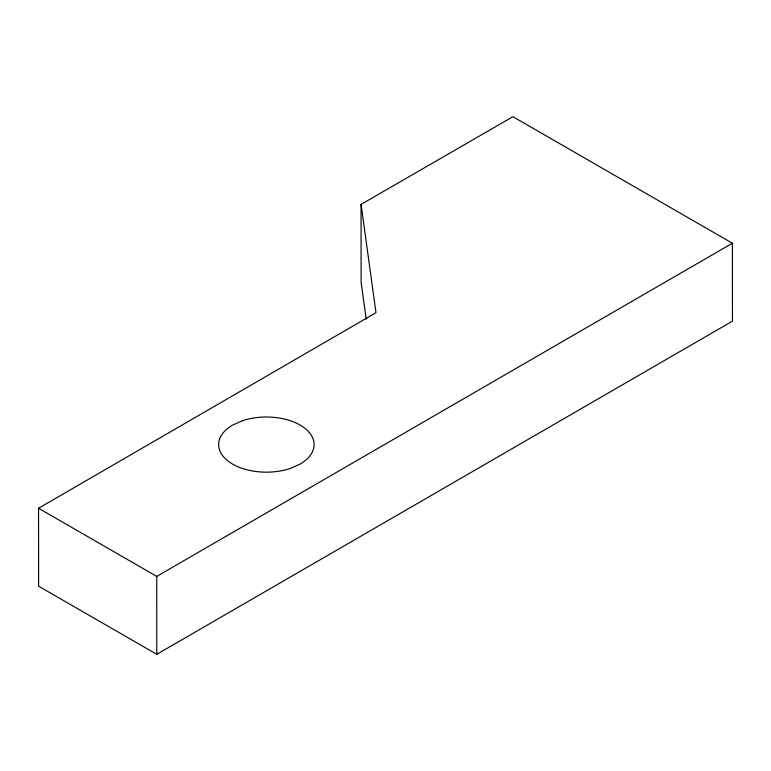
<?xml version="1.0" encoding="UTF-8"?>
<svg xmlns="http://www.w3.org/2000/svg" width="771" height="771" viewBox="0 0 771 771"><rect width="100%" height="100%" fill="white"/><g stroke="black" fill="none" stroke-linecap="round" stroke-linejoin="round"><path stroke-width="1.16" d="M38.55 508.262L375.988 312.708L361.059 204.402L512.908 116.681L732.392 243.231L732.45 321.15L156.792 654.319L38.608 586.182L38.55 508.262L156.735 576.4L156.792 654.319M156.735 576.4L732.392 243.231M366.206 319.213L361.127 282.321L361.059 204.402M242.48 420.715L232.591 425.1A47.735 27.583 0 0 0 228.495 461.395A47.735 27.583 0 0 0 290.243 468.46L300.121 464.075A47.735 27.583 0 0 0 304.227 427.78A47.735 27.583 0 0 0 242.48 420.715"/></g></svg>
